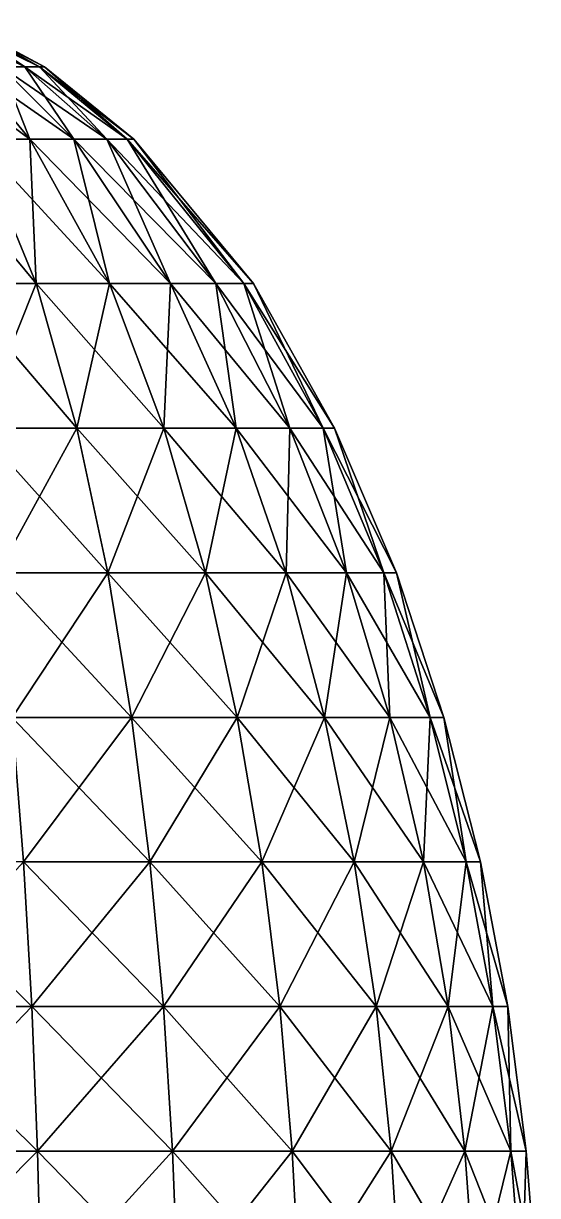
# Model space of a CAD drawing. Extents: x -6.9 to 5, y -21.1 to 53.8.
# Drawn here: x 1.42 to 4.98, y 45.19 to 53.3 of the extents above; entities that cross this region are included whole.
import ezdxf

# ---------------------------------------------------------------- set-up
doc = ezdxf.new("R2010")
doc.units = 0
doc.header["$MEASUREMENT"] = 0
doc.layers.add('DEFAULT', color=7, linetype='CONTINUOUS')

msp = doc.modelspace()

# ---------------------------------------------------------------- linework, layer by layer
at = {"layer": 'DEFAULT'}
for points in [[(0.810204, 53.299999, 0.588648), (1.426449, 53, 0.635095), (0.914886, 53.299999, 0.407332)], [(1.426449, 53, 0.635095), (0.810204, 53.299999, 0.588648), (1.263233, 53, 0.917793)], [(1.263233, 53, -0.917793), (0.914886, 53.299999, -0.407332), (1.426449, 53, -0.635095)], [(0.979584, 53.299999, -0.208216), (1.426449, 53, -0.635096), (0.914886, 53.299999, -0.407334)], [(0.914886, 53.299999, 0.407334), (1.527321, 53, 0.324641), (0.979584, 53.299999, 0.208216)], [(1.527321, 53, 0.324641), (0.914886, 53.299999, 0.407334), (1.426449, 53, 0.635096)], [(1.426449, 53, -0.635096), (0.979584, 53.299999, -0.208216), (1.527321, 53, -0.324641)], [(1.001469, 53.299999, 0.000001), (1.527321, 53, -0.324642), (0.979584, 53.299999, -0.208218)], [(0.979584, 53.299999, 0.208218), (1.56144, 53, -0.000001), (1.001469, 53.299999, -0.000001)], [(1.56144, 53, -0.000001), (0.979584, 53.299999, 0.208218), (1.527321, 53, 0.324642)], [(1.527321, 53, -0.324642), (1.001469, 53.299999, 0.000001), (1.56144, 53, 0.000001)], [(0.78072, 53, 1.352248), (1.459187, 52.5, 1.620589), (1.044807, 53, 1.160377)], [(1.459187, 52.5, 1.620589), (0.78072, 53, 1.352248), (1.090359, 52.5, 1.888557)], [(1.090359, 52.5, -1.888557), (1.044807, 53, -1.160377), (1.459187, 52.5, -1.620589)], [(1.263233, 53, -0.917792), (1.459183, 52.5, -1.620589), (1.044807, 53, -1.160377)], [(1.044807, 53, 1.160377), (1.764236, 52.5, 1.281793), (1.263233, 53, 0.917792)], [(1.764236, 52.5, 1.281793), (1.044807, 53, 1.160377), (1.459183, 52.5, 1.620589)], [(1.459183, 52.5, -1.620589), (1.263233, 53, -0.917792), (1.764236, 52.5, -1.281793)], [(1.426449, 53, -0.635095), (1.764236, 52.5, -1.281794), (1.263233, 53, -0.917793)], [(1.263233, 53, 0.917793), (1.992184, 52.5, 0.886977), (1.426449, 53, 0.635095)], [(1.992184, 52.5, 0.886977), (1.263233, 53, 0.917793), (1.764236, 52.5, 1.281794)], [(1.764236, 52.5, -1.281794), (1.426449, 53, -0.635095), (1.992184, 52.5, -0.886977)], [(1.527321, 53, -0.324641), (1.992184, 52.5, -0.886978), (1.426449, 53, -0.635096)], [(1.426449, 53, 0.635096), (2.133064, 52.5, 0.453396), (1.527321, 53, 0.324641)], [(2.133064, 52.5, 0.453396), (1.426449, 53, 0.635096), (1.992184, 52.5, 0.886978)], [(1.992184, 52.5, -0.886978), (1.527321, 53, -0.324641), (2.133064, 52.5, -0.453396)], [(1.56144, 53, 0.000001), (2.133064, 52.5, -0.453397), (1.527321, 53, -0.324642)], [(1.527321, 53, 0.324642), (2.180717, 52.5), (1.56144, 53, -0.000001)], [(2.180717, 52.5), (1.527321, 53, 0.324642), (2.133064, 52.5, 0.453397)], [(2.133064, 52.5, -0.453397), (1.56144, 53, 0.000001), (2.180717, 52.5)], [(0.673878, 52.5, 2.073985), (1.504074, 51.5, 2.605133), (1.090359, 52.5, 1.888556)], [(1.504074, 51.5, 2.605133), (0.673878, 52.5, 2.073985), (0.929569, 51.5, 2.86092)], [(0.929569, 51.5, -2.86092), (1.090359, 52.5, -1.888556), (1.504074, 51.5, -2.605133)], [(1.459187, 52.5, -1.620589), (1.504074, 51.5, -2.605134), (1.090359, 52.5, -1.888557)], [(1.090359, 52.5, 1.888557), (2.012844, 51.5, 2.23549), (1.459187, 52.5, 1.620589)], [(2.012844, 51.5, 2.23549), (1.090359, 52.5, 1.888557), (1.504074, 51.5, 2.605134)], [(1.764236, 52.5, -1.281793), (2.012844, 51.5, -2.235491), (1.459183, 52.5, -1.620589)], [(1.459183, 52.5, 1.620589), (2.433643, 51.5, 1.768145), (1.764236, 52.5, 1.281793)], [(2.433643, 51.5, 1.768145), (1.459183, 52.5, 1.620589), (2.012844, 51.5, 2.235491)], [(1.504074, 51.5, -2.605134), (1.459187, 52.5, -1.620589), (2.012844, 51.5, -2.23549)], [(2.012844, 51.5, -2.235491), (1.764236, 52.5, -1.281793), (2.433643, 51.5, -1.768145)], [(1.992184, 52.5, -0.886977), (2.433643, 51.5, -1.768146), (1.764236, 52.5, -1.281794)], [(1.764236, 52.5, 1.281794), (2.748081, 51.5, 1.223524), (1.992184, 52.5, 0.886977)], [(2.748081, 51.5, 1.223524), (1.764236, 52.5, 1.281794), (2.433643, 51.5, 1.768146)], [(2.433643, 51.5, -1.768146), (1.992184, 52.5, -0.886977), (2.748081, 51.5, -1.223524)], [(2.133064, 52.5, -0.453396), (2.748081, 51.5, -1.223525), (1.992184, 52.5, -0.886978)], [(1.992184, 52.5, 0.886978), (2.942413, 51.5, 0.625429), (2.133064, 52.5, 0.453396)], [(2.942413, 51.5, 0.625429), (1.992184, 52.5, 0.886978), (2.748081, 51.5, 1.223525)], [(2.748081, 51.5, -1.223525), (2.133064, 52.5, -0.453396), (2.942413, 51.5, -0.625429)], [(2.180717, 52.5), (2.942413, 51.5, -0.62543), (2.133064, 52.5, -0.453397)], [(2.133064, 52.5, 0.453397), (3.008148, 51.5, -0.000001), (2.180717, 52.5)], [(3.008148, 51.5, -0.000001), (2.133064, 52.5, 0.453397), (2.942413, 51.5, 0.62543)], [(2.942413, 51.5, -0.62543), (2.180717, 52.5), (3.008148, 51.5, 0.000001)], [(1.504074, 51.5, -2.605133), (1.103043, 50.5, -3.394814), (0.929569, 51.5, -2.86092)], [(0.929569, 51.5, 2.86092), (1.78476, 50.5, 3.091295), (1.504074, 51.5, 2.605133)], [(1.78476, 50.5, 3.091295), (0.929569, 51.5, 2.86092), (1.103043, 50.5, 3.394814)], [(1.103043, 50.5, -3.394814), (1.504074, 51.5, -2.605133), (1.78476, 50.5, -3.091295)], [(2.012844, 51.5, -2.23549), (1.78476, 50.5, -3.091294), (1.504074, 51.5, -2.605134)], [(1.504074, 51.5, 2.605134), (2.388474, 50.5, 2.65267), (2.012844, 51.5, 2.23549)], [(2.388474, 50.5, 2.65267), (1.504074, 51.5, 2.605134), (1.78476, 50.5, 3.091294)], [(1.78476, 50.5, -3.091294), (2.012844, 51.5, -2.23549), (2.388474, 50.5, -2.65267)], [(2.433643, 51.5, -1.768145), (2.388474, 50.5, -2.652669), (2.012844, 51.5, -2.235491)], [(2.012844, 51.5, 2.235491), (2.887802, 50.5, 2.098111), (2.433643, 51.5, 1.768145)], [(2.887802, 50.5, 2.098111), (2.012844, 51.5, 2.235491), (2.388474, 50.5, 2.652669)], [(2.388474, 50.5, -2.652669), (2.433643, 51.5, -1.768145), (2.887802, 50.5, -2.098111)], [(2.748081, 51.5, -1.223524), (2.887802, 50.5, -2.09811), (2.433643, 51.5, -1.768146)], [(2.433643, 51.5, 1.768146), (3.260918, 50.5, 1.451855), (2.748081, 51.5, 1.223524)], [(3.260918, 50.5, 1.451855), (2.433643, 51.5, 1.768146), (2.887802, 50.5, 2.09811)], [(2.887802, 50.5, -2.09811), (2.748081, 51.5, -1.223524), (3.260918, 50.5, -1.451855)], [(2.942413, 51.5, -0.625429), (3.260918, 50.5, -1.451853), (2.748081, 51.5, -1.223525)], [(2.748081, 51.5, 1.223525), (3.491516, 50.5, 0.742146), (2.942413, 51.5, 0.625429)], [(3.491516, 50.5, 0.742146), (2.748081, 51.5, 1.223525), (3.260918, 50.5, 1.451853)], [(3.260918, 50.5, -1.451853), (2.942413, 51.5, -0.625429), (3.491516, 50.5, -0.742146)], [(3.008148, 51.5, 0.000001), (3.491516, 50.5, -0.742144), (2.942413, 51.5, -0.62543)], [(2.942413, 51.5, 0.62543), (3.569519, 50.5, 0.000001), (3.008148, 51.5, -0.000001)], [(3.569519, 50.5, 0.000001), (2.942413, 51.5, 0.62543), (3.491516, 50.5, 0.742144)], [(3.491516, 50.5, -0.742144), (3.008148, 51.5, 0.000001), (3.569519, 50.5, -0.000001)], [(1.999634, 49.5, 3.46347), (1.78476, 50.5, 3.091295), (1.103043, 50.5, 3.394814)], [(1.103043, 50.5, 3.394814), (1.235844, 49.5, 3.803533), (1.999634, 49.5, 3.46347)], [(1.235844, 49.5, -3.803533), (1.103043, 50.5, -3.394814), (1.78476, 50.5, -3.091295)], [(1.78476, 50.5, -3.091295), (1.999634, 49.5, -3.46347), (1.235844, 49.5, -3.803533)], [(2.676033, 49.5, 2.972038), (2.388474, 50.5, 2.65267), (1.78476, 50.5, 3.091294)], [(1.78476, 50.5, 3.091294), (1.999634, 49.5, 3.46347), (2.676033, 49.5, 2.972038)], [(1.999634, 49.5, -3.46347), (1.78476, 50.5, -3.091294), (2.388474, 50.5, -2.65267)], [(2.388474, 50.5, -2.65267), (2.676033, 49.5, -2.972038), (1.999634, 49.5, -3.46347)], [(3.235477, 49.5, 2.350713), (2.887802, 50.5, 2.098111), (2.388474, 50.5, 2.652669)], [(2.388474, 50.5, 2.652669), (2.676033, 49.5, 2.972037), (3.235477, 49.5, 2.350713)], [(2.676033, 49.5, -2.972037), (2.388474, 50.5, -2.652669), (2.887802, 50.5, -2.098111)], [(2.887802, 50.5, -2.098111), (3.235477, 49.5, -2.350713), (2.676033, 49.5, -2.972037)], [(3.653515, 49.5, 1.62665), (3.260918, 50.5, 1.451855), (2.887802, 50.5, 2.09811)], [(2.887802, 50.5, 2.09811), (3.235477, 49.5, 2.350712), (3.653515, 49.5, 1.62665)], [(3.235477, 49.5, -2.350712), (2.887802, 50.5, -2.09811), (3.260918, 50.5, -1.451855)], [(3.260918, 50.5, -1.451855), (3.653515, 49.5, -1.62665), (3.235477, 49.5, -2.350712)], [(3.911877, 49.5, 0.831495), (3.491516, 50.5, 0.742146), (3.260918, 50.5, 1.451853)], [(3.260918, 50.5, 1.451853), (3.653515, 49.5, 1.62665), (3.911877, 49.5, 0.831495)], [(3.653515, 49.5, -1.62665), (3.260918, 50.5, -1.451853), (3.491516, 50.5, -0.742146)], [(3.999271, 49.5), (3.569519, 50.5, 0.000001), (3.491516, 50.5, 0.742144)], [(3.491516, 50.5, 0.742144), (3.911877, 49.5, 0.831495), (3.999271, 49.5)], [(3.911877, 49.5, -0.831495), (3.491516, 50.5, -0.742144), (3.569519, 50.5, -0.000001)], [(3.491516, 50.5, -0.742146), (3.911877, 49.5, -0.831495), (3.653515, 49.5, -1.62665)], [(3.569519, 50.5, -0.000001), (3.999271, 49.5), (3.911877, 49.5, -0.831495)], [(1.999634, 49.5, -3.46347), (1.336948, 48.5, -4.114712), (1.235844, 49.5, -3.803533)], [(1.235844, 49.5, 3.803533), (2.163235, 48.5, 3.746827), (1.999634, 49.5, 3.46347)], [(2.163235, 48.5, 3.746827), (1.235844, 49.5, 3.803533), (1.336948, 48.5, 4.114712)], [(1.336948, 48.5, -4.114712), (1.999634, 49.5, -3.46347), (2.163235, 48.5, -3.746827)], [(2.676033, 49.5, -2.972038), (2.163231, 48.5, -3.746828), (1.999634, 49.5, -3.46347)], [(1.999634, 49.5, 3.46347), (2.89497, 48.5, 3.215188), (2.676033, 49.5, 2.972038)], [(2.89497, 48.5, 3.215188), (1.999634, 49.5, 3.46347), (2.163231, 48.5, 3.746828)], [(2.163231, 48.5, -3.746828), (2.676033, 49.5, -2.972038), (2.89497, 48.5, -3.215188)], [(3.235477, 49.5, -2.350713), (2.89497, 48.5, -3.21519), (2.676033, 49.5, -2.972037)], [(2.676033, 49.5, 2.972037), (3.500183, 48.5, 2.543031), (3.235477, 49.5, 2.350713)], [(3.500183, 48.5, 2.543031), (2.676033, 49.5, 2.972037), (2.89497, 48.5, 3.21519)], [(2.89497, 48.5, -3.21519), (3.235477, 49.5, -2.350713), (3.500183, 48.5, -2.543031)], [(3.653515, 49.5, -1.62665), (3.500183, 48.5, -2.543033), (3.235477, 49.5, -2.350712)], [(3.235477, 49.5, 2.350712), (3.952423, 48.5, 1.75973), (3.653515, 49.5, 1.62665)], [(3.952423, 48.5, 1.75973), (3.235477, 49.5, 2.350712), (3.500183, 48.5, 2.543033)], [(3.500183, 48.5, -2.543033), (3.653515, 49.5, -1.62665), (3.952423, 48.5, -1.75973)], [(3.911877, 49.5, -0.831495), (3.952419, 48.5, -1.759733), (3.653515, 49.5, -1.62665)], [(3.653515, 49.5, 1.62665), (4.231922, 48.5, 0.899521), (3.911877, 49.5, 0.831495)], [(4.231922, 48.5, 0.899521), (3.653515, 49.5, 1.62665), (3.952419, 48.5, 1.759733)], [(3.952419, 48.5, -1.759733), (3.911877, 49.5, -0.831495), (4.231922, 48.5, -0.899521)], [(3.999271, 49.5), (4.231918, 48.5, -0.899524), (3.911877, 49.5, -0.831495)], [(3.911877, 49.5, 0.831495), (4.326466, 48.5, -0.000001), (3.999271, 49.5)], [(4.326466, 48.5, -0.000001), (3.911877, 49.5, 0.831495), (4.231918, 48.5, 0.899524)], [(4.231918, 48.5, -0.899524), (3.999271, 49.5), (4.326466, 48.5, 0.000001)], [(2.163235, 48.5, -3.746827), (1.415665, 47.5, -4.356964), (1.336948, 48.5, -4.114712)], [(1.336948, 48.5, 4.114712), (2.290592, 47.5, 3.967422), (2.163235, 48.5, 3.746827)], [(2.290592, 47.5, 3.967422), (1.336948, 48.5, 4.114712), (1.415665, 47.5, 4.356964)], [(1.415665, 47.5, -4.356964), (2.163235, 48.5, -3.746827), (2.290592, 47.5, -3.967422)], [(2.89497, 48.5, -3.215188), (2.290592, 47.5, -3.96742), (2.163231, 48.5, -3.746828)], [(2.163231, 48.5, 3.746828), (3.065411, 47.5, 3.404483), (2.89497, 48.5, 3.215188)], [(3.065411, 47.5, 3.404483), (2.163231, 48.5, 3.746828), (2.290592, 47.5, 3.96742)], [(2.290592, 47.5, -3.96742), (2.89497, 48.5, -3.215188), (3.065411, 47.5, -3.404483)], [(3.500183, 48.5, -2.543031), (3.065411, 47.5, -3.404482), (2.89497, 48.5, -3.21519)], [(2.89497, 48.5, 3.21519), (3.706253, 47.5, 2.692753), (3.500183, 48.5, 2.543031)], [(3.706253, 47.5, 2.692753), (2.89497, 48.5, 3.21519), (3.065411, 47.5, 3.404482)], [(3.065411, 47.5, -3.404482), (3.500183, 48.5, -2.543031), (3.706253, 47.5, -2.692753)], [(3.952423, 48.5, -1.75973), (3.706257, 47.5, -2.692751), (3.500183, 48.5, -2.543033)], [(3.500183, 48.5, 2.543033), (4.18512, 47.5, 1.863336), (3.952423, 48.5, 1.75973)], [(4.18512, 47.5, 1.863336), (3.500183, 48.5, 2.543033), (3.706257, 47.5, 2.692751)], [(3.706257, 47.5, -2.692751), (3.952423, 48.5, -1.75973), (4.18512, 47.5, -1.863336)], [(4.231922, 48.5, -0.899521), (4.18512, 47.5, -1.863334), (3.952419, 48.5, -1.759733)], [(3.952419, 48.5, 1.759733), (4.481071, 47.5, 0.952483), (4.231922, 48.5, 0.899521)], [(4.481071, 47.5, 0.952483), (3.952419, 48.5, 1.759733), (4.18512, 47.5, 1.863334)], [(4.18512, 47.5, -1.863334), (4.231922, 48.5, -0.899521), (4.481071, 47.5, -0.952483)], [(4.326466, 48.5, 0.000001), (4.481075, 47.5, -0.95248), (4.231918, 48.5, -0.899524)], [(4.231918, 48.5, 0.899524), (4.581184, 47.5, 0.000001), (4.326466, 48.5, -0.000001)], [(4.581184, 47.5, 0.000001), (4.231918, 48.5, 0.899524), (4.481075, 47.5, 0.95248)], [(4.481075, 47.5, -0.95248), (4.326466, 48.5, 0.000001), (4.581184, 47.5, -0.000001)], [(0.478867, 47.5, 4.556087), (1.473808, 46.5, 4.535919), (1.415661, 47.5, 4.356965)], [(1.473808, 46.5, 4.535919), (0.478867, 47.5, 4.556087), (0.498535, 46.5, 4.743219)], [(0.498535, 46.5, -4.743219), (1.415661, 47.5, -4.356965), (1.473808, 46.5, -4.535919)], [(2.290592, 47.5, -3.967422), (1.473812, 46.5, -4.535918), (1.415665, 47.5, -4.356964)], [(1.415665, 47.5, 4.356964), (2.384674, 46.5, 4.130376), (2.290592, 47.5, 3.967422)], [(2.384674, 46.5, 4.130376), (1.415665, 47.5, 4.356964), (1.473812, 46.5, 4.535918)], [(1.473812, 46.5, -4.535918), (2.290592, 47.5, -3.967422), (2.384674, 46.5, -4.130376)], [(3.065411, 47.5, -3.404483), (2.384674, 46.5, -4.130375), (2.290592, 47.5, -3.96742)], [(2.290592, 47.5, 3.96742), (3.191315, 46.5, 3.544316), (3.065411, 47.5, 3.404483)], [(3.191315, 46.5, 3.544316), (2.290592, 47.5, 3.96742), (2.384674, 46.5, 4.130375)], [(2.384674, 46.5, -4.130375), (3.065411, 47.5, -3.404483), (3.191315, 46.5, -3.544316)], [(3.706253, 47.5, -2.692753), (3.191319, 46.5, -3.544315), (3.065411, 47.5, -3.404482)], [(3.065411, 47.5, 3.404482), (3.858482, 46.5, 2.803353), (3.706253, 47.5, 2.692753)], [(3.858482, 46.5, 2.803353), (3.065411, 47.5, 3.404482), (3.191319, 46.5, 3.544315)], [(3.191319, 46.5, -3.544315), (3.706253, 47.5, -2.692753), (3.858482, 46.5, -2.803353)], [(4.18512, 47.5, -1.863336), (3.858482, 46.5, -2.803351), (3.706257, 47.5, -2.692751)], [(3.706257, 47.5, 2.692751), (4.357014, 46.5, 1.939869), (4.18512, 47.5, 1.863336)], [(4.357014, 46.5, 1.939869), (3.706257, 47.5, 2.692751), (3.858482, 46.5, 2.803351)], [(3.858482, 46.5, -2.803351), (4.18512, 47.5, -1.863336), (4.357014, 46.5, -1.939869)], [(4.481071, 47.5, -0.952483), (4.357014, 46.5, -1.939867), (4.18512, 47.5, -1.863334)], [(4.18512, 47.5, 1.863334), (4.665123, 46.5, 0.991604), (4.481071, 47.5, 0.952483)], [(4.665123, 46.5, 0.991604), (4.18512, 47.5, 1.863334), (4.357014, 46.5, 1.939867)], [(4.357014, 46.5, -1.939867), (4.481071, 47.5, -0.952483), (4.665123, 46.5, -0.991604)], [(4.581184, 47.5, -0.000001), (4.665127, 46.5, -0.991602), (4.481075, 47.5, -0.95248)], [(4.481075, 47.5, 0.95248), (4.769348, 46.5, 0.000001), (4.581184, 47.5, 0.000001)], [(4.769348, 46.5, 0.000001), (4.481075, 47.5, 0.95248), (4.665127, 46.5, 0.991602)], [(4.665127, 46.5, -0.991602), (4.581184, 47.5, -0.000001), (4.769348, 46.5, -0.000001)], [(1.473808, 46.5, -4.535919), (0.511829, 45.5, -4.869725), (0.498535, 46.5, -4.743219)], [(0.498535, 46.5, 4.743219), (1.513119, 45.5, 4.656895), (1.473808, 46.5, 4.535919)], [(1.513119, 45.5, 4.656895), (0.498535, 46.5, 4.743219), (0.511829, 45.5, 4.869725)], [(0.511829, 45.5, -4.869725), (1.473808, 46.5, -4.535919), (1.513119, 45.5, -4.656895)], [(2.384674, 46.5, -4.130376), (1.513115, 45.5, -4.656895), (1.473812, 46.5, -4.535918)], [(1.473812, 46.5, 4.535918), (2.448277, 45.5, 4.240536), (2.384674, 46.5, 4.130376)], [(2.448277, 45.5, 4.240536), (1.473812, 46.5, 4.535918), (1.513115, 45.5, 4.656895)], [(1.513115, 45.5, -4.656895), (2.384674, 46.5, -4.130376), (2.448277, 45.5, -4.240536)], [(3.191315, 46.5, -3.544316), (2.448273, 45.5, -4.240536), (2.384674, 46.5, -4.130375)], [(2.384674, 46.5, 4.130375), (3.276432, 45.5, 3.638845), (3.191315, 46.5, 3.544316)], [(3.276432, 45.5, 3.638845), (2.384674, 46.5, 4.130375), (2.448273, 45.5, 4.240536)], [(2.448273, 45.5, -4.240536), (3.191315, 46.5, -3.544316), (3.276432, 45.5, -3.638845)], [(3.858482, 46.5, -2.803353), (3.276432, 45.5, -3.638845), (3.191319, 46.5, -3.544315)], [(3.191319, 46.5, 3.544315), (3.961391, 45.5, 2.878119), (3.858482, 46.5, 2.803353)], [(3.961391, 45.5, 2.878119), (3.191319, 46.5, 3.544315), (3.276432, 45.5, 3.638845)], [(3.276432, 45.5, -3.638845), (3.858482, 46.5, -2.803353), (3.961391, 45.5, -2.878119)], [(4.357014, 46.5, -1.939869), (3.961391, 45.5, -2.87812), (3.858482, 46.5, -2.803351)], [(3.858482, 46.5, 2.803351), (4.473221, 45.5, 1.991605), (4.357014, 46.5, 1.939869)], [(4.473221, 45.5, 1.991605), (3.858482, 46.5, 2.803351), (3.961391, 45.5, 2.87812)], [(3.961391, 45.5, -2.87812), (4.357014, 46.5, -1.939869), (4.473221, 45.5, -1.991605)], [(4.665123, 46.5, -0.991604), (4.473221, 45.5, -1.991606), (4.357014, 46.5, -1.939867)], [(4.357014, 46.5, 1.939867), (4.789547, 45.5, 1.018049), (4.665123, 46.5, 0.991604)], [(4.789547, 45.5, 1.018049), (4.357014, 46.5, 1.939867), (4.473221, 45.5, 1.991606)], [(4.473221, 45.5, -1.991606), (4.665123, 46.5, -0.991604), (4.789547, 45.5, -1.018049)], [(4.769348, 46.5, -0.000001), (4.789547, 45.5, -1.01805), (4.665127, 46.5, -0.991602)], [(4.665127, 46.5, 0.991602), (4.896549, 45.5, -0.000001), (4.769348, 46.5, 0.000001)], [(4.896549, 45.5, -0.000001), (4.665127, 46.5, 0.991602), (4.789547, 45.5, 1.01805)], [(4.789547, 45.5, -1.01805), (4.769348, 46.5, -0.000001), (4.896549, 45.5, 0.000001)], [(1.513119, 45.5, -4.656895), (0.520115, 44.5, -4.948587), (0.511829, 45.5, -4.869725)], [(0.511829, 45.5, 4.869725), (1.537621, 44.5, 4.732309), (1.513119, 45.5, 4.656895)], [(1.537621, 44.5, 4.732309), (0.511829, 45.5, 4.869725), (0.520115, 44.5, 4.948587)], [(0.520115, 44.5, -4.948587), (1.513119, 45.5, -4.656895), (1.537621, 44.5, -4.732309)], [(2.448277, 45.5, -4.240536), (1.537621, 44.5, -4.73231), (1.513115, 45.5, -4.656895)], [(1.513115, 45.5, 4.656895), (2.487923, 44.5, 4.309207), (2.448277, 45.5, 4.240536)], [(2.487923, 44.5, 4.309207), (1.513115, 45.5, 4.656895), (1.537621, 44.5, 4.73231)], [(1.537621, 44.5, -4.73231), (2.448277, 45.5, -4.240536), (2.487923, 44.5, -4.309207)], [(3.276432, 45.5, -3.638845), (2.487923, 44.5, -4.309209), (2.448273, 45.5, -4.240536)], [(2.448273, 45.5, 4.240536), (3.329491, 44.5, 3.697773), (3.276432, 45.5, 3.638845)], [(3.329491, 44.5, 3.697773), (2.448273, 45.5, 4.240536), (2.487923, 44.5, 4.309209)], [(2.487923, 44.5, -4.309209), (3.276432, 45.5, -3.638845), (3.329491, 44.5, -3.697773)], [(3.961391, 45.5, -2.878119), (3.329491, 44.5, -3.697774), (3.276432, 45.5, -3.638845)], [(3.276432, 45.5, 3.638845), (4.025543, 44.5, 2.924727), (3.961391, 45.5, 2.878119)], [(4.025543, 44.5, 2.924727), (3.276432, 45.5, 3.638845), (3.329491, 44.5, 3.697774)], [(3.329491, 44.5, -3.697774), (3.961391, 45.5, -2.878119), (4.025543, 44.5, -2.924727)], [(4.473221, 45.5, -1.991605), (4.025543, 44.5, -2.924729), (3.961391, 45.5, -2.87812)], [(3.961391, 45.5, 2.87812), (4.545662, 44.5, 2.023857), (4.473221, 45.5, 1.991605)], [(4.545662, 44.5, 2.023857), (3.961391, 45.5, 2.87812), (4.025543, 44.5, 2.924729)], [(4.025543, 44.5, -2.924729), (4.473221, 45.5, -1.991605), (4.545662, 44.5, -2.023857)], [(4.789547, 45.5, -1.018049), (4.545658, 44.5, -2.02386), (4.473221, 45.5, -1.991606)], [(4.473221, 45.5, 1.991606), (4.867111, 44.5, 1.034535), (4.789547, 45.5, 1.018049)], [(4.867111, 44.5, 1.034535), (4.473221, 45.5, 1.991606), (4.545658, 44.5, 2.02386)], [(4.545658, 44.5, -2.02386), (4.789547, 45.5, -1.018049), (4.867111, 44.5, -1.034535)], [(4.896549, 45.5, 0.000001), (4.867111, 44.5, -1.034538), (4.789547, 45.5, -1.01805)], [(4.789547, 45.5, 1.01805), (4.975845, 44.5, -0.000001), (4.896549, 45.5, -0.000001)], [(4.975845, 44.5, -0.000001), (4.789547, 45.5, 1.01805), (4.867111, 44.5, 1.034538)], [(4.867111, 44.5, -1.034538), (4.896549, 45.5, 0.000001), (4.975845, 44.5, 0.000001)]]:
    msp.add_3dface(points, dxfattribs=at)

doc.saveas('drawing.dxf')
